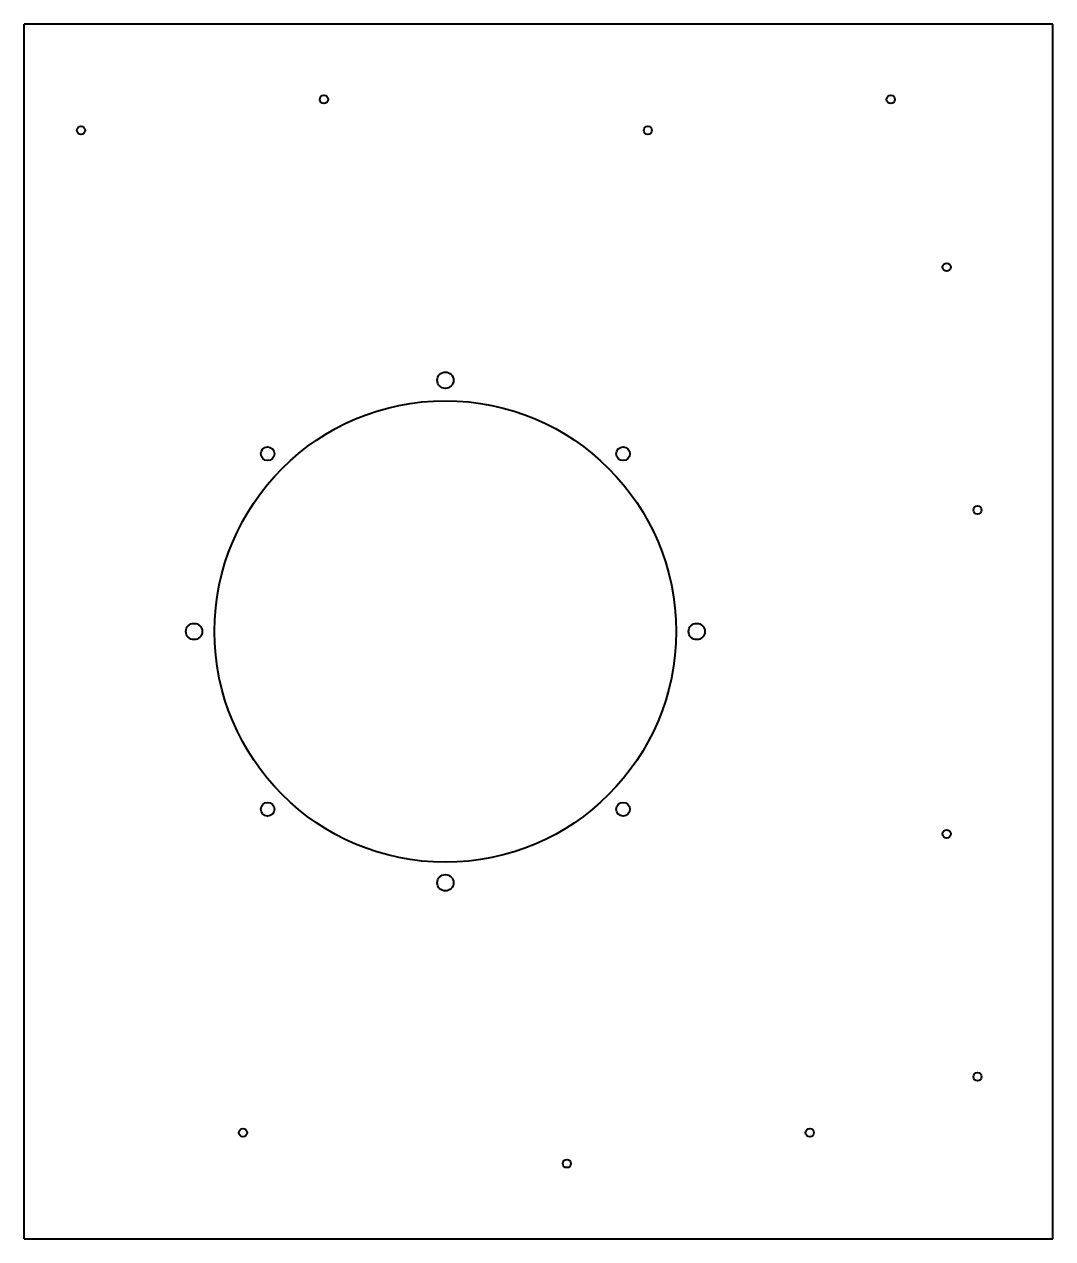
# Model space of a CAD drawing. Header units: millimetres. Extents: x -318 to 318, y -610 to 140.
import ezdxf

# ---------------------------------------------------------------- set-up
doc = ezdxf.new("R2010")
doc.units = ezdxf.units.MM
doc.layers.add('Visible', color=7, linetype='Continuous', lineweight=40)

msp = doc.modelspace()

# ---------------------------------------------------------------- linework, layer by layer
at = {"layer": 'Visible'}
for p, q in [((317.5, 140.4), (-317.5, 140.4)), ((-317.5, -609.6), (-317.5, 140.4)), ((317.5, -609.6), (317.5, 140.4)), ((-317.5, -609.6), (317.5, -609.6))]:
    msp.add_line(p, q, dxfattribs=at)
for centre, radius in [((-132.5, 93.98), 2.55), ((217.5, 93.98), 2.55), ((-282.5, 74.93), 2.55), ((67.5, 74.93), 2.55), ((252.03, -9.6), 2.55), ((-57.5, -79.4), 5.04), ((-57.5, -234.6), 142.5), ((-167.24, -124.86), 4.22), ((52.24, -124.86), 4.22), ((271.08, -159.6), 2.55), ((-212.7, -234.6), 5.04), ((97.7, -234.6), 5.04), ((-167.24, -344.34), 4.22), ((52.24, -344.34), 4.22), ((252.03, -359.6), 2.55), ((-57.5, -389.8), 5.04), ((271.08, -509.6), 2.55), ((-182.5, -544.12), 2.55), ((167.5, -544.12), 2.55), ((17.5, -563.17), 2.55)]:
    msp.add_circle(centre, radius, dxfattribs=at)

doc.saveas('drawing.dxf')
